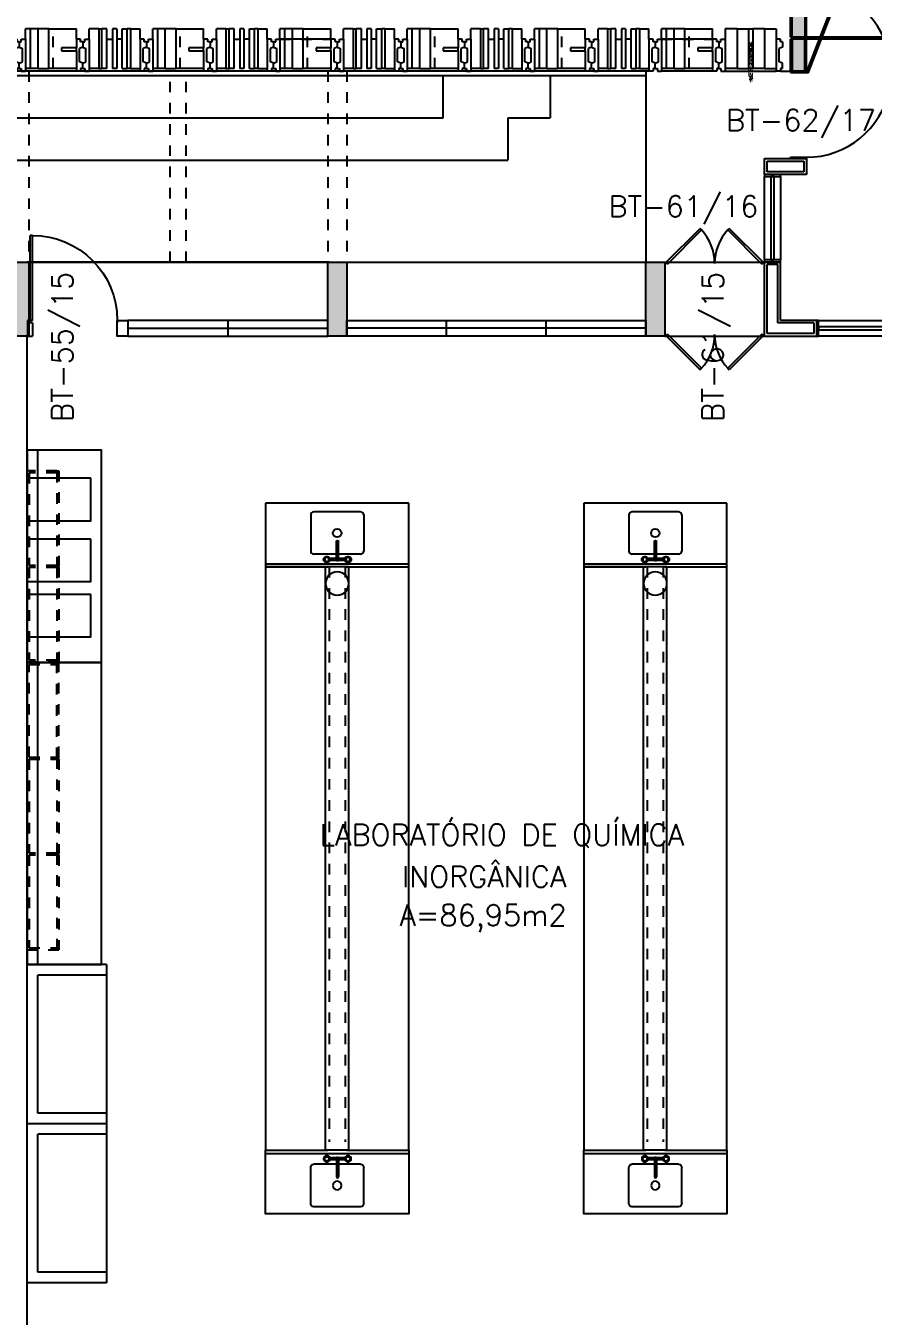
# Model space of a CAD drawing. Header units: metres. Extents: x -31 to 130, y -13 to 69.
# Drawn here: x 54.06 to 62.06, y 34.93 to 47.1 of the extents above; entities that cross this region are included whole.
import ezdxf

# ---------------------------------------------------------------- set-up
doc = ezdxf.new("R2010")
doc.units = ezdxf.units.M
doc.header["$LTSCALE"] = 0.002
doc.header["$MEASUREMENT"] = 0
doc.linetypes.add('HIDDEN', pattern=[9.525, 6.35, -3.175])
doc.linetypes.add('HIDDEN2', pattern=[4.7625, 3.175, -1.5875])
for name, color, linetype in [('ar-acesso', 2, 'CONTINUOUS'), ('ar-alv', 2, 'CONTINUOUS'), ('ar-armarioproj', 1, 'HIDDEN'), ('ar-banc', 1, 'CONTINUOUS'), ('ar-brs', 2, 'CONTINUOUS'), ('ar-cap', 1, 'CONTINUOUS'), ('ar-castelo', 2, 'CONTINUOUS'), ('ar-copa', 1, 'CONTINUOUS'), ('ar-equip', 2, 'CONTINUOUS'), ('ar-esq', 2, 'CONTINUOUS'), ('ar-estc', 1, 'CONTINUOUS'), ('ar-piso', 1, 'CONTINUOUS'), ('ar-porta', 1, 'CONTINUOUS'), ('ar-proj', 1, 'HIDDEN'), ('ar-projarmario', 1, 'HIDDEN'), ('ar-reboco', 2, 'CONTINUOUS'), ('AR-VISTA', 2, 'CONTINUOUS'), ('banc', 1, 'CONTINUOUS'), ('banc-proj', 1, 'HIDDEN2'), ('bnc-1', 1, 'CONTINUOUS'), ('brs-proj', 1, 'HIDDEN'), ('brs1', 2, 'CONTINUOUS'), ('brs2', 1, 'CONTINUOUS'), ('brs2-htc', 3, 'CONTINUOUS'), ('brs3', 1, 'CONTINUOUS'), ('brs4', 1, 'CONTINUOUS'), ('brs5', 1, 'CONTINUOUS'), ('cap01', 2, 'CONTINUOUS'), ('cap02', 1, 'CONTINUOUS'), ('castelo', 2, 'CONTINUOUS'), ('COZ1', 1, 'CONTINUOUS'), ('COZ2', 1, 'CONTINUOUS'), ('ENDEREÇO', 2, 'CONTINUOUS'), ('esq-01', 1, 'CONTINUOUS'), ('esq-02', 1, 'CONTINUOUS'), ('estc-01', 3, 'CONTINUOUS'), ('h-estc', 3, 'CONTINUOUS'), ('proj', 1, 'HIDDEN'), ('ptm', 2, 'CONTINUOUS'), ('ptm1', 1, 'CONTINUOUS'), ('TEXTO', 2, 'CONTINUOUS'), ('TRNR1', 1, 'CONTINUOUS'), ('ÁREA', 2, 'CONTINUOUS')]:
    doc.layers.add(name, color=color, linetype=linetype)
doc.styles.add('UNB-100', font='simplex.shx', dxfattribs={"height": 0.2})
doc.styles.add('UNB1-100', font='simplex.shx', dxfattribs={"height": 0.2})

# ---------------------------------------------------------------- blocks, each defined once
blk = doc.blocks.new('plr01-01p')
at = {"layer": 'h-estc'}
blk.add_hatch(color=3, dxfattribs=at).paths.add_polyline_path([(0.09, 0.075), (-0.09, 0.075), (-0.09, -0.625), (0.09, -0.625)])
at = {"layer": 'estc-01', "color": 3}
blk.add_lwpolyline([(-0.09, 0.075), (-0.09, -0.625), (0.09, -0.625), (0.09, 0.075)], close=True, dxfattribs=at)
blk = doc.blocks.new('esq02-01p')
at = {"layer": 'esq-01'}
for p, q in [((2.91, 0), (0.09, 0)), ((1.03, -0.075), (1.03, 0.075)), ((1.97, -0.075), (1.97, 0.075))]:
    blk.add_line(p, q, dxfattribs=at)
at = {"layer": 'esq-02'}
blk.add_lwpolyline([(2.91, -0.075), (0.09, -0.075), (0.09, 0.075), (2.91, 0.075)], close=True, dxfattribs=at)
blk = doc.blocks.new('CUBAcoz-01P')
at = {"layer": 'COZ1'}
for p, q in [((-0.22, -0.1005), (0.22, -0.1005)), ((-0.25, -0.4705), (-0.25, -0.1305)), ((0.25, -0.4705), (0.25, -0.1305)), ((-0.22, -0.5005), (0.22, -0.5005))]:
    blk.add_line(p, q, dxfattribs=at)
blk.add_circle((0, -0.3005), 0.04, dxfattribs=at)
for centre, start, end in [((-0.22, -0.1305), 90, 180), ((0.22, -0.1305), 0, 90), ((-0.22, -0.4705), 180, 270), ((0.22, -0.4705), 270, 0)]:
    blk.add_arc(centre, 0.03, start, end, dxfattribs=at)
blk = doc.blocks.new('TRNR-01P')
at = {"layer": 'TRNR1'}
for p, q in [((-0.009, 0.083), (-0.009, 0.011)), ((0, 0.009), (0.17, 0.009)), ((0.009, 0.083), (0.009, 0.009)), ((-0.009, -0.011), (-0.009, -0.083)), ((0, -0.009), (0.17, -0.009)), ((0.009, -0.009), (0.009, -0.083))]:
    blk.add_line(p, q, dxfattribs=at)
for centre in [(0, 0.1), (0, -0.1)]:
    blk.add_circle(centre, 0.02, dxfattribs=at)
for centre, radius, start, end in [((0, 0.1), 0.03, 289.4712, 250.5288), ((0, 0), 0.014, 130.0052, 229.9948), ((0, 0), 0.009, 90, 270), ((0.17, 0), 0.009, 270, 90), ((0, -0.1), 0.03, 109.4712, 70.5288)]:
    blk.add_arc(centre, radius, start, end, dxfattribs=at)
blk = doc.blocks.new('GLDR-01P')
at = {"layer": 'COZ1', "color": 1}
for p, q in [((310, -65), (-310, -65)), ((-310, -65), (-310, -725)), ((310, -725), (310, -65)), ((-310, -725), (310, -725))]:
    blk.add_line(p, q, dxfattribs=at)
at = {"layer": 'COZ2', "color": 1}
for p, q in [((-270, -65), (-270, -680)), ((-250, -40), (-250, -65)), ((230, -20), (-230, -20)), ((250, -65), (250, -40)), ((270, -680), (270, -65)), ((-310, -680), (310, -680)), ((-310, -685), (310, -685)), ((270, -640), (310, -640))]:
    blk.add_line(p, q, dxfattribs=at)
blk.add_circle((290, -660), 9.23, dxfattribs=at)
for centre, start, end in [((-230, -40), 90, 180), ((230, -40), 0, 90)]:
    blk.add_arc(centre, 20, start, end, dxfattribs=at)
blk = doc.blocks.new('esc01-02p')
at = {"layer": 'h-estc'}
for points in [[(-1.69, 6.53), (-1.81, 6.53), (-1.81, 6.03), (-1.69, 6.03)], [(-0.06, 6.53), (-0.06, 6.03), (0.06, 6.03), (0.06, 6.53)], [(1.69, 6.03), (1.81, 6.03), (1.81, 6.53), (1.69, 6.53)], [(-1.69, 2.82), (-1.69, 3.32), (-1.81, 3.32), (-1.81, 2.82)], [(1.69, 3.32), (1.81, 3.32), (1.81, 2.82), (1.69, 2.82)], [(-1.69, 2.5), (-1.69, 2.8), (-1.81, 2.8), (-1.81, 2.5)], [(1.69, 2.8), (1.69, 2.5), (1.81, 2.5), (1.81, 2.8)], [(-0.01, 0.7), (-0.19, 0.7), (-0.19, 0), (-0.01, 0)], [(0.19, 0.7), (0.01, 0.7), (0.01, 0), (0.19, 0)]]:
    blk.add_hatch(color=256, dxfattribs=at).paths.add_polyline_path(points)
at = {"layer": 'ar-alv'}
for p, q in [((-1.8, 7.145), (-1.8, 6.53)), ((-1.7, 7.145), (-1.7, 6.53)), ((1.7, 7.12), (-0.05, 7.12)), ((-0.05, 6.53), (-0.05, 7.12)), ((1.7, 7.145), (1.7, 7.12)), ((1.8, 7.145), (1.8, 6.53)), ((1.7, 7.02), (0.05, 7.02)), ((0.05, 6.53), (0.05, 7.02)), ((1.7, 7.02), (1.7, 6.53)), ((-1.8, 6.03), (-1.8, 5.67)), ((-1.7, 6.03), (-1.7, 5.67)), ((-0.05, 4.47), (-0.05, 6.03)), ((0.05, 4.47), (0.05, 6.03)), ((1.7, 5.67), (1.7, 6.03)), ((1.8, 5.67), (1.8, 6.03)), ((-1.8, 5.67), (-1.7, 5.67)), ((1.8, 5.67), (1.7, 5.67)), ((-1.8, 4.345), (-1.8, 4.72)), ((-1.8, 4.72), (-1.7, 4.72)), ((-1.7, 4.345), (-1.7, 4.72)), ((1.7, 4.72), (1.7, 3.32)), ((1.7, 4.72), (1.8, 4.72)), ((1.8, 4.72), (1.8, 3.32)), ((0.05, 4.47), (-0.05, 4.47)), ((-1.8, 4.345), (-1.7, 4.345)), ((-2.045, 1.65), (-1.7, 1.65)), ((-2.045, 1.55), (-2.045, 1.65)), ((-1.7, 1.65), (-1.7, 1.55)), ((1.7, 1.65), (1.7, 1.55)), ((2.045, 1.65), (1.7, 1.65)), ((2.045, 1.55), (2.045, 1.65)), ((-1.7, 1.55), (-2.045, 1.55)), ((1.7, 1.55), (2.045, 1.55)), ((-2.045, 0.025), (-2.045, 0.675)), ((-1.945, 0.675), (-2.045, 0.675)), ((-1.945, 0.125), (-1.945, 0.675)), ((1.945, 0.125), (1.945, 0.675)), ((1.945, 0.675), (2.045, 0.675)), ((2.045, 0.025), (2.045, 0.675)), ((-1.605, 0.125), (-1.945, 0.125)), ((-1.605, 0.125), (-1.605, 0.025)), ((-0.19, 0.125), (-0.655, 0.125)), ((-0.655, 0.025), (-0.655, 0.125)), ((0.19, 0.125), (0.655, 0.125)), ((0.655, 0.125), (0.655, 0.025)), ((1.605, 0.125), (1.945, 0.125)), ((1.605, 0.125), (1.605, 0.025)), ((-1.605, 0.025), (-2.045, 0.025)), ((-0.19, 0.025), (-0.655, 0.025)), ((0.19, 0.025), (0.655, 0.025)), ((1.605, 0.025), (2.045, 0.025))]:
    blk.add_line(p, q, dxfattribs=at)
for radius in [1.8, 1.7]:
    blk.add_arc((0, 7.145), radius, 360, 180, dxfattribs=at)
at = {"layer": 'ar-piso'}
for p, q in [((-0.518, 8.738), (-0.493, 8.662)), ((0.493, 8.662), (0.518, 8.738)), ((-1.29, 8.083), (-1.355, 8.13)), ((-0.061, 7.189), (-1.25, 8.053)), ((1.29, 8.083), (1.355, 8.13)), ((-1.675, 7.145), (-1.595, 7.145)), ((-1.545, 7.145), (-0.075, 7.145)), ((-1.675, 6.845), (-1.595, 6.845)), ((-1.545, 6.845), (-0.075, 6.845)), ((-1.675, 6.545), (-1.595, 6.545)), ((-1.545, 6.545), (-0.075, 6.545)), ((-1.675, 6.245), (-1.595, 6.245)), ((-1.545, 6.245), (-0.075, 6.245)), ((-1.675, 5.945), (-1.595, 5.945)), ((-1.545, 5.945), (-0.075, 5.945)), ((-1.675, 5.645), (-1.595, 5.645)), ((-1.545, 5.645), (-0.075, 5.645)), ((-1.675, 5.345), (-1.595, 5.345)), ((-1.545, 5.345), (-0.075, 5.345)), ((-1.675, 5.045), (-1.595, 5.045)), ((-1.545, 5.045), (-0.075, 5.045)), ((-1.675, 4.745), (-1.595, 4.745)), ((-1.545, 4.745), (-0.075, 4.745)), ((-1.675, 4.395), (-1.7, 4.395)), ((-1.675, 4.445), (-1.595, 4.445)), ((-1.545, 4.445), (-0.075, 4.445)), ((-1.675, 4.345), (-1.7, 4.345)), ((1.675, 2.82), (-1.675, 2.82)), ((-0.01, 2.8), (-1.675, 2.8)), ((-0.01, 0.7), (-0.01, 2.8)), ((1.675, 2.8), (0.01, 2.8)), ((0.01, 0.7), (0.01, 2.8))]:
    blk.add_line(p, q, dxfattribs=at)
at = {"layer": 'ar-porta', "color": 2}
for points in [[(-1.825, 2.487), (-1.675, 2.487), (-1.675, 2.5), (-1.825, 2.5)], [(1.825, 2.487), (1.675, 2.487), (1.675, 2.5), (1.825, 2.5)], [(-1.825, 1.687), (-1.675, 1.687), (-1.675, 1.675), (-1.825, 1.675)], [(1.825, 1.687), (1.675, 1.687), (1.675, 1.675), (1.825, 1.675)]]:
    blk.add_lwpolyline(points, close=True, dxfattribs=at)
at = {"layer": 'ar-porta'}
blk.add_arc((-1.765, 3.343), 0.957, 90, 180, dxfattribs=at)
at = {"layer": 'ar-reboco'}
for p, q in [((-1.825, 7.145), (-1.825, 5.645)), ((-1.675, 7.145), (-1.675, 5.645)), ((-1.595, 7.145), (-1.595, 4.395)), ((-1.545, 7.145), (-1.545, 4.345)), ((1.675, 7.145), (-0.075, 7.145)), ((1.825, 5.645), (1.825, 7.145)), ((1.675, 6.995), (0.075, 6.995)), ((0.075, 6.995), (0.075, 4.445)), ((1.675, 5.645), (1.675, 6.995)), ((-0.075, 4.445), (-0.075, 6.545)), ((-1.825, 4.32), (-1.825, 4.745)), ((-1.675, 4.32), (-1.675, 4.745)), ((1.675, 4.745), (1.675, 2.82)), ((1.825, 4.745), (1.825, 2.82)), ((-1.595, 4.395), (-1.675, 4.395)), ((0.075, 4.445), (-0.075, 4.445)), ((-1.8, 4.32), (-1.825, 4.32)), ((-1.675, 4.32), (-1.7, 4.32)), ((-1.545, 4.345), (-1.675, 4.345)), ((-1.825, 2.82), (-1.825, 3.32)), ((-1.825, 3.32), (-1.81, 3.32)), ((-1.69, 3.32), (-1.675, 3.32)), ((-1.675, 2.82), (-1.675, 3.32)), ((-1.81, 2.82), (-1.825, 2.82)), ((-1.825, 2.5), (-1.825, 2.8)), ((-1.81, 2.8), (-1.825, 2.8)), ((-1.69, 2.82), (-1.675, 2.82)), ((-1.69, 2.8), (-1.675, 2.8)), ((-1.675, 2.5), (-1.675, 2.8)), ((1.69, 2.82), (1.675, 2.82)), ((1.675, 2.5), (1.675, 2.8)), ((1.69, 2.8), (1.675, 2.8)), ((1.81, 2.82), (1.825, 2.82)), ((1.81, 2.8), (1.825, 2.8)), ((1.825, 2.5), (1.825, 2.8)), ((-1.81, 2.5), (-1.825, 2.5)), ((-1.69, 2.5), (-1.675, 2.5)), ((1.81, 2.5), (1.825, 2.5)), ((-2.07, 1.525), (-2.07, 1.675)), ((-2.07, 1.675), (-1.675, 1.675)), ((-1.675, 1.675), (-1.675, 1.525)), ((2.07, 1.675), (1.675, 1.675)), ((1.675, 1.675), (1.675, 1.525)), ((2.07, 1.525), (2.07, 1.675)), ((-1.675, 1.525), (-2.07, 1.525)), ((1.675, 1.525), (2.07, 1.525)), ((-2.07, 0), (-2.07, 0.7)), ((-1.92, 0.7), (-2.07, 0.7)), ((-1.92, 0.15), (-1.92, 0.7)), ((1.92, 0.7), (2.07, 0.7)), ((1.92, 0.15), (1.92, 0.7)), ((2.07, 0), (2.07, 0.7)), ((-1.58, 0.15), (-1.92, 0.15)), ((-0.19, 0.15), (-0.68, 0.15)), ((0.19, 0.15), (0.68, 0.15)), ((1.58, 0.15), (1.92, 0.15)), ((-2.07, 0), (-1.58, 0)), ((-0.19, 0), (-0.68, 0)), ((0.19, 0), (0.68, 0)), ((2.07, 0), (1.58, 0))]:
    blk.add_line(p, q, dxfattribs=at)
for radius, start in [(1.825, 360), (1.675, 0), (1.595, 360), (1.545, 360)]:
    blk.add_arc((0, 7.145), radius, start, 180, dxfattribs=at)
at = {"layer": 'AR-VISTA'}
blk.add_line((-0.075, 6.545), (-0.075, 7.145), dxfattribs=at)
at = {"layer": 'banc', "color": 1}
blk.add_line((0.19, 0.7), (1.92, 0.7), dxfattribs=at)
at = {"layer": 'COZ1'}
for p, q in [((1.33, 0.81), (1.33, 1.415)), ((1.9, 1.415), (1.33, 1.415)), ((1.9, 1.415), (1.9, 0.81)), ((1.9, 0.81), (1.33, 0.81))]:
    blk.add_line(p, q, dxfattribs=at)
at = {"layer": 'COZ1', "color": 1}
for points in [[(1.495, 1.347), (1.495, 1.307, -1), (1.49, 1.307), (1.49, 1.347, -1)], [(1.735, 1.347), (1.735, 1.307, 1), (1.74, 1.307), (1.74, 1.347, 1)], [(1.413, 1.27), (1.453, 1.27, -1), (1.453, 1.265), (1.413, 1.265, -1)], [(1.49, 1.187), (1.49, 1.227, -1), (1.495, 1.227), (1.495, 1.187, -1)], [(1.573, 1.265), (1.533, 1.265, -1), (1.533, 1.27), (1.573, 1.27, -1)], [(1.658, 1.265), (1.698, 1.265, 1), (1.698, 1.27), (1.658, 1.27, 1)], [(1.74, 1.187), (1.74, 1.227, 1), (1.735, 1.227), (1.735, 1.187, 1)], [(1.818, 1.27), (1.778, 1.27, 1), (1.778, 1.265), (1.818, 1.265, 1)], [(1.49, 1.037), (1.49, 0.997, 1), (1.495, 0.997), (1.495, 1.037, 1)], [(1.74, 1.037), (1.74, 0.997, -1), (1.735, 0.997), (1.735, 1.037, -1)], [(1.413, 0.955), (1.453, 0.955, 1), (1.453, 0.96), (1.413, 0.96, 1)], [(1.495, 0.877), (1.495, 0.917, 1), (1.49, 0.917), (1.49, 0.877, 1)], [(1.573, 0.96), (1.533, 0.96, 1), (1.533, 0.955), (1.573, 0.955, 1)], [(1.658, 0.96), (1.698, 0.96, -1), (1.698, 0.955), (1.658, 0.955, -1)], [(1.735, 0.877), (1.735, 0.917, -1), (1.74, 0.917), (1.74, 0.877, -1)], [(1.818, 0.955), (1.778, 0.955, -1), (1.778, 0.96), (1.818, 0.96, -1)]]:
    blk.add_lwpolyline(points, format="xyb", close=True, dxfattribs=at)
for centre in [(1.493, 1.267), (1.738, 1.267), (1.493, 0.957), (1.738, 0.957)]:
    blk.add_circle(centre, 0.025, dxfattribs=at)
at = {"layer": 'COZ2'}
for p, q in [((1.36, 0.81), (1.36, 1.415)), ((1.38, 1.372), (1.85, 1.372)), ((1.38, 1.162), (1.38, 1.372)), ((1.87, 1.415), (1.87, 0.81)), ((1.315, 1.334), (1.33, 1.334)), ((1.315, 1.294), (1.315, 1.334)), ((1.315, 1.294), (1.33, 1.294)), ((1.315, 1.193), (1.315, 1.233)), ((1.315, 1.233), (1.33, 1.233)), ((1.315, 1.193), (1.33, 1.193)), ((1.315, 1.092), (1.315, 1.132)), ((1.315, 1.132), (1.33, 1.132)), ((1.315, 1.092), (1.33, 1.092)), ((1.315, 0.992), (1.315, 1.032)), ((1.315, 1.032), (1.33, 1.032)), ((1.315, 0.992), (1.33, 0.992)), ((1.38, 0.852), (1.38, 1.062)), ((1.38, 0.852), (1.38, 1.062)), ((1.315, 0.931), (1.33, 0.931)), ((1.315, 0.891), (1.315, 0.931)), ((1.315, 0.891), (1.33, 0.891)), ((1.85, 0.852), (1.38, 0.852))]:
    blk.add_line(p, q, dxfattribs=at)
at = {"layer": 'COZ2', "color": 1}
for p, q in [((1.85, 1.372), (1.85, 1.162)), ((1.85, 1.162), (1.38, 1.162)), ((1.85, 1.062), (1.38, 1.062)), ((1.85, 1.062), (1.85, 0.852)), ((1.85, 1.062), (1.85, 0.852))]:
    blk.add_line(p, q, dxfattribs=at)
for centre, radius, start, end in [((1.493, 1.267), 0.07, 92.0467, 177.9533), ((1.493, 1.267), 0.07, 182.0467, 267.9533), ((1.493, 1.267), 0.065, 92.2042, 177.7958), ((1.493, 1.267), 0.065, 182.2042, 267.7958), ((1.493, 1.267), 0.07, 2.0467, 87.9533), ((1.493, 1.267), 0.065, 2.2042, 87.7958), ((1.493, 1.267), 0.07, 272.0467, 357.9533), ((1.493, 1.267), 0.065, 272.2042, 357.7958), ((1.738, 1.267), 0.07, 92.0467, 177.9533), ((1.738, 1.267), 0.07, 182.0467, 267.9533), ((1.738, 1.267), 0.065, 92.2042, 177.7958), ((1.738, 1.267), 0.065, 182.2042, 267.7958), ((1.738, 1.267), 0.07, 2.0467, 87.9533), ((1.738, 1.267), 0.065, 2.2042, 87.7958), ((1.738, 1.267), 0.065, 272.2042, 357.7958), ((1.738, 1.267), 0.07, 272.0467, 357.9533), ((1.493, 0.957), 0.07, 92.0467, 177.9533), ((1.493, 0.957), 0.065, 92.2042, 177.7958), ((1.493, 0.957), 0.07, 2.0467, 87.9533), ((1.493, 0.957), 0.065, 2.2042, 87.7958), ((1.738, 0.957), 0.07, 92.0467, 177.9533), ((1.738, 0.957), 0.065, 92.2042, 177.7958), ((1.738, 0.957), 0.07, 2.0467, 87.9533), ((1.738, 0.957), 0.065, 2.2042, 87.7958), ((1.493, 0.957), 0.07, 182.0467, 267.9533), ((1.493, 0.957), 0.065, 182.2042, 267.7958), ((1.493, 0.957), 0.07, 272.0467, 357.9533), ((1.493, 0.957), 0.065, 272.2042, 357.7958), ((1.738, 0.957), 0.07, 182.0467, 267.9533), ((1.738, 0.957), 0.065, 182.2042, 267.7958), ((1.738, 0.957), 0.07, 272.0467, 357.9533), ((1.738, 0.957), 0.065, 272.2042, 357.7958)]:
    blk.add_arc(centre, radius, start, end, dxfattribs=at)
at = {"layer": 'esq-01'}
for points in [[(-1.735, 5.625), (-1.765, 5.625), (-1.765, 4.765), (-1.735, 4.765)], [(1.735, 5.625), (1.765, 5.625), (1.765, 4.765), (1.735, 4.765)], [(-1.735, 4.3), (-1.765, 4.3), (-1.765, 3.343), (-1.735, 3.343)], [(-1.98, 1.505), (-2.01, 1.505), (-2.01, 0.72), (-1.98, 0.72)], [(1.98, 1.505), (2.01, 1.505), (2.01, 0.72), (1.98, 0.72)], [(-1.56, 0.09), (-1.56, 0.06), (-0.7, 0.06), (-0.7, 0.09)], [(1.56, 0.09), (1.56, 0.06), (0.7, 0.06), (0.7, 0.09)]]:
    blk.add_lwpolyline(points, close=True, dxfattribs=at)
at = {"layer": 'esq-02'}
for p, q in [((-1.686, 4.244), (-1.735, 4.244)), ((-1.686, 4.224), (-1.735, 4.224)), ((-1.712, 3.419), (-1.712, 4.224)), ((-1.692, 3.419), (-1.692, 4.224)), ((-1.686, 4.244), (-1.686, 4.224)), ((-1.686, 3.419), (-1.735, 3.419)), ((-1.686, 3.399), (-1.686, 3.419)), ((-1.686, 3.399), (-1.735, 3.399))]:
    blk.add_line(p, q, dxfattribs=at)
for points in [[(-1.675, 5.645), (-1.825, 5.645), (-1.825, 5.625), (-1.675, 5.625)], [(-1.825, 5.625), (-1.675, 5.625), (-1.675, 4.765), (-1.825, 4.765)], [(1.675, 5.645), (1.825, 5.645), (1.825, 5.625), (1.675, 5.625)], [(1.825, 5.625), (1.675, 5.625), (1.675, 4.765), (1.825, 4.765)], [(-1.675, 4.745), (-1.825, 4.745), (-1.825, 4.765), (-1.675, 4.765)], [(1.675, 4.745), (1.825, 4.745), (1.825, 4.765), (1.675, 4.765)], [(-1.675, 4.32), (-1.825, 4.32), (-1.825, 4.3), (-1.675, 4.3)], [(-1.675, 3.323), (-1.825, 3.323), (-1.825, 3.343), (-1.675, 3.343)], [(-1.92, 1.525), (-2.07, 1.525), (-2.07, 1.505), (-1.92, 1.505)], [(-2.07, 1.505), (-1.92, 1.505), (-1.92, 0.72), (-2.07, 0.72)], [(1.92, 1.525), (2.07, 1.525), (2.07, 1.505), (1.92, 1.505)], [(2.07, 1.505), (1.92, 1.505), (1.92, 0.72), (2.07, 0.72)], [(-2.07, 0.7), (-1.92, 0.7), (-1.92, 0.72), (-2.07, 0.72)], [(1.92, 0.7), (2.07, 0.7), (2.07, 0.72), (1.92, 0.72)], [(-1.58, 0.15), (-1.58, 0), (-1.56, 0), (-1.56, 0.15)], [(-0.68, 0.15), (-0.68, 0), (-0.7, 0), (-0.7, 0.15)], [(0.68, 0.15), (0.68, 0), (0.7, 0), (0.7, 0.15)], [(1.58, 0.15), (1.58, 0), (1.56, 0), (1.56, 0.15)]]:
    blk.add_lwpolyline(points, close=True, dxfattribs=at)
at = {"layer": 'esq-02', "color": 1}
for points in [[(-1.825, 4.3), (-1.675, 4.3), (-1.675, 3.343), (-1.825, 3.343)], [(-1.56, 0), (-1.56, 0.15), (-0.7, 0.15), (-0.7, 0)], [(1.56, 0), (1.56, 0.15), (0.7, 0.15), (0.7, 0)]]:
    blk.add_lwpolyline(points, close=True, dxfattribs=at)
at = {"layer": 'estc-01'}
for points in [[(-1.69, 6.53), (-1.81, 6.53), (-1.81, 6.03), (-1.69, 6.03)], [(-0.06, 6.03), (0.06, 6.03), (0.06, 6.53), (-0.06, 6.53)], [(1.69, 6.53), (1.81, 6.53), (1.81, 6.03), (1.69, 6.03)], [(-1.69, 2.82), (-1.81, 2.82), (-1.81, 3.32), (-1.69, 3.32)], [(1.81, 2.82), (1.69, 2.82), (1.69, 3.32), (1.81, 3.32)], [(-1.69, 2.8), (-1.81, 2.8), (-1.81, 2.5), (-1.69, 2.5)], [(1.81, 2.8), (1.69, 2.8), (1.69, 2.5), (1.81, 2.5)], [(-0.19, 0), (-0.19, 0.7), (-0.01, 0.7), (-0.01, 0)], [(0.01, 0), (0.01, 0.7), (0.19, 0.7), (0.19, 0)]]:
    blk.add_lwpolyline(points, close=True, dxfattribs=at)
at = {"layer": 'proj'}
for p, q in [((-0.477, 8.614), (-0.023, 7.216)), ((0.023, 7.216), (0.477, 8.614)), ((0.061, 7.189), (1.25, 8.053)), ((1.675, 6.845), (0.075, 6.845)), ((1.675, 6.545), (0.075, 6.545)), ((1.675, 6.245), (0.075, 6.245)), ((1.675, 5.945), (0.075, 5.945)), ((1.675, 5.645), (0.075, 5.645))]:
    blk.add_line(p, q, dxfattribs=at)
blk.add_lwpolyline([(-2.722, 3.373), (-2.722, 3.343), (-1.765, 3.343), (-1.765, 3.373)], close=True, dxfattribs=at)
blk.add_arc((0, 7.145), 0.075, 360, 180, dxfattribs=at)
at = {"layer": 'ptm'}
for p, q in [((-1.675, 2.487), (-1.385, 3.233)), ((-1.658, 2.481), (-1.369, 3.227)), ((-1.369, 3.227), (-1.385, 3.233)), ((1.166, 3.105), (1.18, 3.116)), ((1.661, 2.476), (1.166, 3.105)), ((1.675, 2.487), (1.18, 3.116)), ((-1.658, 2.481), (-1.675, 2.487)), ((1.661, 2.476), (1.675, 2.487))]:
    blk.add_line(p, q, dxfattribs=at)
at = {"layer": 'ptm', "color": 1}
for centre, start, end in [((-1.675, 2.487), 270, 67.4939), ((1.675, 2.487), 129.505, 270)]:
    blk.add_arc(centre, 0.8, start, end, dxfattribs=at)
at = {"layer": 'ar-copa', "xscale": 0.001, "yscale": 0.001, "zscale": 0.001, "rotation": 180}
blk.add_blockref('GLDR-01P', (-0.556, 0.192), dxfattribs=at)
at = {"layer": 'ar-copa', "extrusion": (0, 0, -1), "xscale": -1, "zscale": -1}
for name, p, rotation in [('CUBAcoz-01P', (-0.571, 0.158), 180), ('TRNR-01P', (-0.571, 0.198), 270)]:
    blk.add_blockref(name, p, dxfattribs=dict(at, rotation=rotation))
blk = doc.blocks.new('bnc-pq-01p')
at = {"layer": 'banc-proj'}
for p, q in [((-0.075, 6.525), (-0.075, 1.103)), ((0.075, 6.525), (0.075, 1.103))]:
    blk.add_line(p, q, dxfattribs=at)
at = {"layer": 'bnc-1'}
for p, q in [((-0.675, 6.525), (-0.675, 7.125)), ((-0.675, 7.125), (0.675, 7.125)), ((0.675, 7.125), (0.675, 6.525)), ((0.675, 6.555), (-0.675, 6.555)), ((-0.09, 6.525), (-0.675, 6.525)), ((-0.675, 1.025), (-0.675, 6.525)), ((0.675, 6.525), (0.09, 6.525)), ((0.09, 6.525), (0.675, 6.525)), ((0.675, 6.525), (0.675, 1.025)), ((-0.09, 1.025), (-0.675, 1.025)), ((0.675, 0.995), (-0.675, 0.995)), ((0.675, 1.025), (0.09, 1.025))]:
    blk.add_line(p, q, dxfattribs=at)
blk.add_lwpolyline([(-0.11, 1.025), (-0.675, 1.025), (-0.675, 0.425), (0.675, 0.425), (0.675, 1.025), (0.11, 1.025)], dxfattribs=at)
at = {"layer": 'castelo'}
for p, q in [((-0.11, 1.025), (-0.11, 6.525)), ((-0.11, 6.525), (0.11, 6.525)), ((0.11, 1.025), (0.11, 6.525)), ((-0.11, 1.025), (0.11, 1.025))]:
    blk.add_line(p, q, dxfattribs=at)
blk.add_circle((0, 6.368), 0.11, dxfattribs=at)
at = {"layer": 'bnc-1', "xscale": -1}
for name, p, rotation in [('CUBAcoz-01P', (0, 6.544), 180), ('TRNR-01P', (-0.002, 0.943), 90)]:
    blk.add_blockref(name, p, dxfattribs=dict(at, rotation=rotation))
at = {"layer": 'bnc-1', "rotation": 90}
blk.add_blockref('TRNR-01P', (-0.002, 6.595), dxfattribs=at)
at = {"layer": 'bnc-1'}
blk.add_blockref('CUBAcoz-01P', (0, 0.993), dxfattribs=at)
blk = doc.blocks.new('esq04-01p')
at = {"layer": 'esq-01'}
blk.add_line((1.975, 0), (0.09, 0), dxfattribs=at)
at = {"layer": 'esq-02'}
blk.add_line((1.0325, 0.075), (1.0325, -0.075), dxfattribs=at)
for points in [[(1.975, -0.075), (0.09, -0.075), (0.09, 0.075), (1.975, 0.075), (1.975, -0.075)], [(2.075, 0.075), (1.975, 0.075), (1.975, -0.075), (2.075, -0.075)]]:
    blk.add_lwpolyline(points, close=True, dxfattribs=at)
at = {"layer": 'ptm'}
for p, q in [((2.875, 0.075), (2.875, 0.875)), ((2.875, 0.875), (2.895, 0.875)), ((2.895, 0.075), (2.895, 0.875)), ((2.075, 0.075), (2.05, 0.075)), ((2.075, 0.075), (2.075, 0.05)), ((2.875, 0.075), (2.895, 0.075)), ((2.875, 0.05), (2.875, -0.075)), ((2.875, 0.05), (2.895, 0.05)), ((2.895, 0.075), (2.92, 0.075)), ((2.895, 0.075), (2.895, 0.05)), ((2.92, 0.075), (2.92, -0.075)), ((2.92, -0.075), (2.875, -0.075))]:
    blk.add_line(p, q, dxfattribs=at)
at = {"layer": 'ptm', "color": 1}
blk.add_arc((2.875, 0.075), 0.8, 90, 180, dxfattribs=at)
blk = doc.blocks.new('brs01-01p-oeste')
at = {"layer": 'brs-proj'}
for p, q in [((0.92, -0.2), (0.92, 0.175)), ((2.12, -0.2), (2.12, 0.175))]:
    blk.add_line(p, q, dxfattribs=at)
at = {"layer": 'brs1'}
for p, q in [((0.18, -0.2), (0.18, 0.175)), ((0.228, 0.175), (0.18, 0.175)), ((0.228, -0.2), (0.228, 0.175)), ((0.372, -0.2), (0.372, 0.175)), ((0.372, 0.175), (0.42, 0.175)), ((0.42, -0.2), (0.42, 0.175)), ((0.707, -0.2), (0.707, 0.175)), ((0.778, 0.175), (0.707, 0.175)), ((0.778, -0.2), (0.778, 0.175)), ((1.38, -0.2), (1.38, 0.175)), ((1.428, 0.175), (1.38, 0.175)), ((1.428, -0.2), (1.428, 0.175)), ((1.572, -0.2), (1.572, 0.175)), ((1.572, 0.175), (1.62, 0.175)), ((1.62, -0.2), (1.62, 0.175)), ((1.907, -0.2), (1.907, 0.175)), ((1.978, 0.175), (1.907, 0.175)), ((1.978, -0.2), (1.978, 0.175)), ((2.58, -0.2), (2.58, 0.175)), ((2.628, 0.175), (2.58, 0.175)), ((2.628, -0.2), (2.628, 0.175)), ((2.772, -0.2), (2.772, 0.175)), ((2.772, 0.175), (2.82, 0.175)), ((2.82, -0.2), (2.82, 0.175)), ((0, 0.05), (0.02, 0.05)), ((0, 0.05), (0, 0)), ((0, 0), (0.03, -0.013)), ((0.02, 0.075), (0.06, 0.075)), ((0.02, 0.05), (0.02, 0.075)), ((0.06, 0.075), (0.06, -0.225)), ((0.54, 0.075), (0.54, -0.225)), ((0.58, 0.075), (0.54, 0.075)), ((0.6, 0), (0.57, -0.013)), ((0.58, 0.05), (0.58, 0.075)), ((0.6, 0.05), (0.58, 0.05)), ((0.6, 0.05), (0.62, 0.05)), ((0.6, 0.05), (0.6, 0)), ((0.6, 0.05), (0.6, 0)), ((0.6, 0), (0.63, -0.013)), ((0.62, 0.075), (0.66, 0.075)), ((0.62, 0.05), (0.62, 0.075)), ((0.66, 0.075), (0.66, -0.225)), ((1.14, 0.075), (1.14, -0.005)), ((1.18, 0.075), (1.14, 0.075)), ((1.2, 0), (1.17, -0.013)), ((1.18, 0.05), (1.18, 0.075)), ((1.2, 0.05), (1.18, 0.05)), ((1.2, 0.05), (1.22, 0.05)), ((1.2, 0.05), (1.2, 0)), ((1.2, 0.05), (1.2, 0)), ((1.2, 0), (1.23, -0.013)), ((1.22, 0.075), (1.26, 0.075)), ((1.22, 0.05), (1.22, 0.075)), ((1.26, 0.075), (1.26, -0.225)), ((1.74, 0.075), (1.74, -0.225)), ((1.78, 0.075), (1.74, 0.075)), ((1.8, 0), (1.77, -0.013)), ((1.78, 0.05), (1.78, 0.075)), ((1.8, 0.05), (1.78, 0.05)), ((1.8, 0.05), (1.82, 0.05)), ((1.8, 0.05), (1.8, 0)), ((1.8, 0.05), (1.8, 0)), ((1.8, 0), (1.83, -0.013)), ((1.82, 0.075), (1.86, 0.075)), ((1.82, 0.05), (1.82, 0.075)), ((1.86, 0.075), (1.86, -0.225)), ((2.34, 0.075), (2.34, -0.005)), ((2.38, 0.075), (2.34, 0.075)), ((2.4, 0), (2.37, -0.013)), ((2.38, 0.05), (2.38, 0.075)), ((2.4, 0.05), (2.38, 0.05)), ((2.4, 0.05), (2.42, 0.05)), ((2.4, 0.05), (2.4, 0)), ((2.4, 0.05), (2.4, 0)), ((2.4, 0), (2.43, -0.013)), ((2.42, 0.075), (2.46, 0.075)), ((2.42, 0.05), (2.42, 0.075)), ((2.46, 0.075), (2.46, -0.225)), ((2.94, 0.075), (2.94, -0.225)), ((2.98, 0.075), (2.94, 0.075)), ((3, 0), (2.97, -0.013)), ((2.98, 0.05), (2.98, 0.075)), ((3, 0.05), (2.98, 0.05)), ((3, 0.05), (3, 0)), ((0.03, -0.137), (0.03, -0.013)), ((0.57, -0.137), (0.57, -0.013)), ((0.63, -0.137), (0.63, -0.013)), ((1.14, -0.005), (1, -0.005)), ((1, -0.005), (1, -0.035)), ((1, -0.035), (1.14, -0.035)), ((1.14, -0.035), (1.14, -0.225)), ((1.17, -0.137), (1.17, -0.013)), ((1.23, -0.137), (1.23, -0.013)), ((1.77, -0.137), (1.77, -0.013)), ((1.83, -0.137), (1.83, -0.013)), ((2.34, -0.005), (2.2, -0.005)), ((2.2, -0.005), (2.2, -0.035)), ((2.2, -0.035), (2.34, -0.035)), ((2.34, -0.035), (2.34, -0.225)), ((2.37, -0.137), (2.37, -0.013)), ((2.43, -0.137), (2.43, -0.013)), ((2.97, -0.137), (2.97, -0.013)), ((0, -0.15), (0.03, -0.137)), ((0, -0.2), (0, -0.15)), ((0, -0.2), (0.02, -0.2)), ((0.02, -0.2), (0.02, -0.225)), ((0.02, -0.225), (0.06, -0.225)), ((0.228, -0.2), (0.18, -0.2)), ((0.372, -0.2), (0.42, -0.2)), ((0.58, -0.225), (0.54, -0.225)), ((0.6, -0.15), (0.57, -0.137)), ((0.58, -0.2), (0.58, -0.225)), ((0.6, -0.2), (0.58, -0.2)), ((0.6, -0.15), (0.63, -0.137)), ((0.6, -0.2), (0.6, -0.15)), ((0.6, -0.2), (0.6, -0.15)), ((0.6, -0.2), (0.62, -0.2)), ((0.62, -0.2), (0.62, -0.225)), ((0.62, -0.225), (0.66, -0.225)), ((1.18, -0.225), (1.14, -0.225)), ((1.2, -0.15), (1.17, -0.137)), ((1.18, -0.2), (1.18, -0.225)), ((1.2, -0.2), (1.18, -0.2)), ((1.2, -0.15), (1.23, -0.137)), ((1.2, -0.2), (1.2, -0.15)), ((1.2, -0.2), (1.2, -0.15)), ((1.2, -0.2), (1.22, -0.2)), ((1.22, -0.2), (1.22, -0.225)), ((1.22, -0.225), (1.26, -0.225)), ((1.428, -0.2), (1.38, -0.2)), ((1.572, -0.2), (1.62, -0.2)), ((1.78, -0.225), (1.74, -0.225)), ((1.8, -0.15), (1.77, -0.137)), ((1.78, -0.2), (1.78, -0.225)), ((1.8, -0.2), (1.78, -0.2)), ((1.8, -0.15), (1.83, -0.137)), ((1.8, -0.2), (1.8, -0.15)), ((1.8, -0.2), (1.8, -0.15)), ((1.8, -0.2), (1.82, -0.2)), ((1.82, -0.2), (1.82, -0.225)), ((1.82, -0.225), (1.86, -0.225)), ((1.978, -0.2), (1.907, -0.2)), ((2.38, -0.225), (2.34, -0.225)), ((2.4, -0.15), (2.37, -0.137)), ((2.38, -0.2), (2.38, -0.225)), ((2.4, -0.2), (2.38, -0.2)), ((2.4, -0.15), (2.43, -0.137)), ((2.4, -0.2), (2.4, -0.15)), ((2.4, -0.2), (2.4, -0.15)), ((2.4, -0.2), (2.42, -0.2)), ((2.42, -0.2), (2.42, -0.225)), ((2.42, -0.225), (2.46, -0.225)), ((2.628, -0.2), (2.58, -0.2)), ((2.772, -0.2), (2.82, -0.2)), ((2.98, -0.225), (2.94, -0.225)), ((3, -0.15), (2.97, -0.137)), ((2.98, -0.2), (2.98, -0.225)), ((3, -0.2), (2.98, -0.2)), ((3, -0.2), (3, -0.15))]:
    blk.add_line(p, q, dxfattribs=at)
at = {"layer": 'brs2'}
for p, q in [((0.228, 0.075), (0.28, 0.075)), ((0.372, 0.075), (0.32, 0.075)), ((1.428, 0.075), (1.48, 0.075)), ((1.572, 0.075), (1.52, 0.075)), ((2.628, 0.075), (2.68, 0.075)), ((2.772, 0.075), (2.72, 0.075)), ((0.54, -0.225), (0.06, -0.225)), ((1.14, -0.225), (0.66, -0.225)), ((1.74, -0.225), (1.26, -0.225)), ((2.34, -0.225), (1.86, -0.225)), ((2.94, -0.225), (2.46, -0.225))]:
    blk.add_line(p, q, dxfattribs=at)
at = {"layer": 'brs3'}
for p, q in [((0.15, 0.175), (0.18, 0.175)), ((0.45, 0.175), (0.42, 0.175)), ((1.35, 0.175), (1.38, 0.175)), ((1.65, 0.175), (1.62, 0.175)), ((2.55, 0.175), (2.58, 0.175)), ((2.85, 0.175), (2.82, 0.175)), ((0.15, -0.2), (0.18, -0.2)), ((0.45, -0.2), (0.42, -0.2)), ((0.778, -0.2), (0.707, -0.2)), ((1.35, -0.2), (1.38, -0.2)), ((1.65, -0.2), (1.62, -0.2)), ((2.55, -0.2), (2.58, -0.2)), ((2.85, -0.2), (2.82, -0.2))]:
    blk.add_line(p, q, dxfattribs=at)
at = {"layer": 'brs4'}
for p, q in [((0.06, 0.075), (0.06, 0.175)), ((0.15, 0.175), (0.06, 0.175)), ((0.15, 0.175), (0.15, -0.2)), ((0.28, 0.175), (0.28, -0.2)), ((0.32, 0.175), (0.28, 0.175)), ((0.32, 0.175), (0.32, -0.2)), ((0.45, 0.175), (0.54, 0.175)), ((0.45, 0.175), (0.45, -0.2)), ((0.54, 0.075), (0.54, 0.175)), ((0.66, 0.075), (0.66, 0.175)), ((0.707, 0.175), (0.66, 0.175)), ((0.88, 0.175), (0.778, 0.175)), ((0.88, 0.175), (1.14, 0.175)), ((0.88, -0.2), (0.88, 0.175)), ((1.14, 0.075), (1.14, 0.175)), ((1.26, 0.075), (1.26, 0.175)), ((1.35, 0.175), (1.26, 0.175)), ((1.35, 0.175), (1.35, -0.2)), ((1.48, 0.175), (1.48, -0.2)), ((1.52, 0.175), (1.48, 0.175)), ((1.52, 0.175), (1.52, -0.2)), ((1.65, 0.175), (1.74, 0.175)), ((1.65, 0.175), (1.65, -0.2)), ((1.74, 0.075), (1.74, 0.175)), ((1.86, 0.075), (1.86, 0.175)), ((1.907, 0.175), (1.86, 0.175)), ((2.08, 0.175), (1.978, 0.175)), ((2.08, 0.175), (2.34, 0.175)), ((2.08, -0.2), (2.08, 0.175)), ((2.34, 0.075), (2.34, 0.175)), ((2.46, 0.075), (2.46, 0.175)), ((2.55, 0.175), (2.46, 0.175)), ((2.55, 0.175), (2.55, -0.2)), ((2.68, 0.175), (2.68, -0.2)), ((2.72, 0.175), (2.68, 0.175)), ((2.72, 0.175), (2.72, -0.2)), ((2.85, 0.175), (2.94, 0.175)), ((2.85, 0.175), (2.85, -0.2)), ((2.94, 0.075), (2.94, 0.175)), ((0.15, -0.2), (0.06, -0.2)), ((0.32, -0.2), (0.28, -0.2)), ((0.45, -0.2), (0.54, -0.2)), ((0.707, -0.2), (0.66, -0.2)), ((0.778, -0.2), (0.88, -0.2)), ((1.14, -0.2), (0.88, -0.2)), ((1.35, -0.2), (1.26, -0.2)), ((1.52, -0.2), (1.48, -0.2)), ((1.65, -0.2), (1.74, -0.2)), ((1.907, -0.2), (1.86, -0.2)), ((1.978, -0.2), (2.08, -0.2)), ((2.34, -0.2), (2.08, -0.2)), ((2.55, -0.2), (2.46, -0.2)), ((2.72, -0.2), (2.68, -0.2)), ((2.85, -0.2), (2.94, -0.2))]:
    blk.add_line(p, q, dxfattribs=at)
at = {"layer": 'brs5'}
for p, q in [((1.14, -0.035), (1.14, -0.005)), ((2.34, -0.035), (2.34, -0.005))]:
    blk.add_line(p, q, dxfattribs=at)
blk = doc.blocks.new('BRS01-01C-')
at = {"layer": 'brs-proj'}
for p, q in [((-0.075, 0.54), (-0.075, 0.06)), ((0.2, 0.28), (-0.175, 0.28))]:
    blk.add_line(p, q, dxfattribs=at)
at = {"layer": 'brs1'}
for p, q in [((-0.075, 0.58), (-0.075, 0.54)), ((-0.05, 0.58), (-0.075, 0.58)), ((-0.075, 0.54), (0.225, 0.54)), ((-0.05, 0.6), (-0.05, 0.58)), ((-0.05, 0.6), (0, 0.6)), ((0, 0.6), (0.013, 0.57)), ((0.137, 0.57), (0.013, 0.57)), ((0.15, 0.6), (0.137, 0.57)), ((0.2, 0.6), (0.15, 0.6)), ((0.2, 0.6), (0.2, 0.58)), ((0.2, 0.58), (0.225, 0.58)), ((0.225, 0.58), (0.225, 0.54)), ((-0.075, 0.06), (0.005, 0.06)), ((-0.075, 0.02), (-0.075, 0.06)), ((-0.05, 0.02), (-0.075, 0.02)), ((-0.05, 0), (-0.05, 0.02)), ((-0.05, 0), (0, 0)), ((0, 0), (0.013, 0.03)), ((0.137, 0.03), (0.013, 0.03)), ((0.035, 0.06), (0.225, 0.06)), ((0.15, 0), (0.137, 0.03)), ((0.2, 0), (0.15, 0)), ((0.2, 0.02), (0.225, 0.02)), ((0.2, 0), (0.2, 0.02)), ((0.225, 0.02), (0.225, 0.06))]:
    blk.add_line(p, q, dxfattribs=at)
at = {"layer": 'brs2'}
blk.add_line((0.225, 0.06), (0.225, 0.54), dxfattribs=at)
at = {"layer": 'brs3'}
for p, q in [((0.2, 0.493), (-0.175, 0.493)), ((-0.175, 0.422), (-0.175, 0.493)), ((0.2, 0.422), (0.2, 0.493)), ((0.2, 0.422), (-0.175, 0.422)), ((0.005, 0.06), (0.005, 0.2)), ((0.005, 0.2), (0.035, 0.2)), ((0.035, 0.2), (0.035, 0.06))]:
    blk.add_line(p, q, dxfattribs=at)
at = {"layer": 'brs4'}
for p, q in [((-0.075, 0.54), (-0.175, 0.54)), ((-0.175, 0.493), (-0.175, 0.54)), ((0.2, 0.493), (0.2, 0.54)), ((-0.175, 0.32), (-0.175, 0.06)), ((0.2, 0.32), (-0.175, 0.32)), ((0.2, 0.06), (0.2, 0.32)), ((-0.075, 0.06), (-0.175, 0.06))]:
    blk.add_line(p, q, dxfattribs=at)
at = {"layer": 'brs4', "color": 2}
for p, q in [((-0.175, 0.32), (-0.175, 0.422)), ((0.2, 0.422), (0.2, 0.32))]:
    blk.add_line(p, q, dxfattribs=at)
at = {"layer": 'brs5'}
blk.add_line((-0.075, 0.06), (-0.075, 0.54), dxfattribs=at)
at = {"layer": 'brs5', "color": 1}
blk.add_line((0.035, 0.06), (0.005, 0.06), dxfattribs=at)
blk = doc.blocks.new('bnc-08p')
at = {"layer": 'banc'}
blk.add_lwpolyline([(-1, 0), (1, 0), (1, 0.7), (-1, 0.7)], close=True, dxfattribs=at)
blk = doc.blocks.new('bnc-09p')
at = {"layer": 'banc', "color": 1}
blk.add_lwpolyline([(-1.425, 0), (1.425, 0), (1.425, 0.7), (-1.425, 0.7)], close=True, dxfattribs=at)
blk = doc.blocks.new('esq03a-01p')
at = {"layer": 'esq-02'}
for p, q in [((0.09, 0.075), (1.03, 0.075)), ((0.09, -0.625), (1.03, -0.625))]:
    blk.add_line(p, q, dxfattribs=at)
at = {"layer": 'ptm'}
for p, q in [((0.1, 0.069), (0.423, 0.391)), ((0.114, 0.054), (0.437, 0.377)), ((0.437, 0.377), (0.423, 0.391)), ((0.683, 0.377), (0.698, 0.392)), ((1.006, 0.054), (0.683, 0.377)), ((1.02, 0.069), (0.698, 0.392)), ((0.114, 0.054), (0.1, 0.069)), ((0.114, 0.054), (0.1, 0.069)), ((1.006, 0.054), (1.02, 0.069)), ((1.006, 0.054), (1.02, 0.069)), ((0.114, -0.604), (0.1, -0.619)), ((0.114, -0.604), (0.1, -0.619)), ((0.114, -0.604), (0.437, -0.927)), ((1.006, -0.604), (0.683, -0.927)), ((1.006, -0.604), (1.02, -0.619)), ((1.006, -0.604), (1.02, -0.619)), ((0.1, -0.619), (0.423, -0.941)), ((1.02, -0.619), (0.698, -0.942)), ((0.437, -0.927), (0.423, -0.941)), ((0.683, -0.927), (0.698, -0.942))]:
    blk.add_line(p, q, dxfattribs=at)
at = {"layer": 'ptm1'}
for centre, start, end in [((0.09, 0.06), 0, 42.4258), ((1.03, 0.06), 137.5157, 180), ((0.09, -0.61), 317.5742, 360), ((1.03, -0.61), 180, 222.4843)]:
    blk.add_arc(centre, 0.47, start, end, dxfattribs=at)
blk = doc.blocks.new('cp-01p')
at = {"layer": 'cap01'}
for p, q in [((-0.75, 0.75), (-0.75, 0.65)), ((-0.75, 0.75), (0, 0.75)), ((-0.725, 0.75), (0, 0.75)), ((0, -0.75), (0, 0.75)), ((-0.75, 0.65), (-0.1, 0.65)), ((-0.1, -0.65), (-0.1, 0.65)), ((-0.75, -0.65), (-0.1, -0.65)), ((-0.75, -0.65), (-0.75, -0.75)), ((-0.75, -0.75), (0, -0.75))]:
    blk.add_line(p, q, dxfattribs=at)
at = {"layer": 'cap02'}
blk.add_line((-0.75, 0.65), (-0.75, -0.65), dxfattribs=at)
blk = doc.blocks.new('mob-ar3')
at = {"layer": 'ar-armarioproj'}
for p, q in [((-1.3825, 0), (-1.3825, 0.3)), ((-0.49, 0.3), (-1.3825, 0.3)), ((-1.3825, 0.28), (-1.3825, 0.3)), ((-1.3825, 0.28), (-1.3825, 0.3)), ((-0.48, 0.28), (-1.3825, 0.28)), ((-1.3625, 0.02), (-1.3625, 0.28)), ((-0.9325, 0.28), (-0.9325, 0.3)), ((-0.49, 0.3), (-0.4825, 0.3)), ((-0.49, 0.28), (-0.49, 0.02)), ((-0.4825, 0.28), (-0.4825, 0.3)), ((0.425, 0.28), (-0.48, 0.28)), ((-0.4775, 0.3), (-0.47, 0.3)), ((-0.4775, 0.28), (-0.4775, 0.3)), ((0.415, 0.3), (-0.47, 0.3)), ((-0.47, 0.28), (-0.47, 0.02)), ((-0.0275, 0.28), (-0.0275, 0.3)), ((0.415, 0.3), (0.4225, 0.3)), ((0.415, 0.02), (0.415, 0.28)), ((0.4225, 0.28), (0.4225, 0.3)), ((0.425, 0.28), (1.3275, 0.28)), ((0.4275, 0.28), (0.4275, 0.3)), ((0.4275, 0.3), (0.435, 0.3)), ((0.435, 0.3), (1.3075, 0.3)), ((0.435, 0.02), (0.435, 0.28)), ((0.8775, 0.28), (0.8775, 0.3)), ((1.3075, 0.3), (1.3275, 0.3)), ((1.3075, 0.02), (1.3075, 0.28)), ((1.3275, 0), (1.3275, 0.3)), ((-0.49, 0.02), (-1.3625, 0.02)), ((0.415, 0.02), (-0.47, 0.02)), ((0.435, 0.02), (1.3075, 0.02)), ((1.3275, 0), (-1.3825, 0))]:
    blk.add_line(p, q, dxfattribs=at)
blk = doc.blocks.new('mob-ar2')
at = {"layer": 'ar-armarioproj'}
for p, q in [((-0.9025, 0.3), (-0.9025, 0)), ((-0.0025, 0.3), (-0.9025, 0.3)), ((-0.8825, 0.28), (-0.9025, 0.28)), ((-0.01, 0.28), (-0.8925, 0.28)), ((-0.8825, 0.28), (-0.8825, 0.02)), ((-0.4525, 0.28), (-0.4525, 0.3)), ((-0.01, 0.28), (-0.01, 0.02)), ((-0.01, 0.28), (0.01, 0.28)), ((-0.0025, 0.28), (-0.0025, 0.3)), ((0.9025, 0.3), (0.0025, 0.3)), ((0.0025, 0.28), (0.0025, 0.3)), ((0.01, 0.28), (0.01, 0.02)), ((0.8925, 0.28), (0.01, 0.28)), ((0.4525, 0.28), (0.4525, 0.3)), ((0.8825, 0.28), (0.8825, 0.02)), ((0.8825, 0.28), (0.9025, 0.28)), ((0.9025, 0.28), (0.9025, 0.3)), ((0.9025, 0.28), (0.9025, 0)), ((-0.01, 0.02), (-0.8825, 0.02)), ((0.01, 0), (-0.01, 0)), ((0.8825, 0.02), (0.01, 0.02)), ((-0.01, 0), (-0.9025, 0)), ((0.8825, 0), (0.01, 0)), ((0.9025, 0), (0.8825, 0))]:
    blk.add_line(p, q, dxfattribs=at)

msp = doc.modelspace()

# ---------------------------------------------------------------- hatches: boundary and pattern name
at = {"layer": 'brs2-htc'}
h = msp.add_hatch(dxfattribs=at)
h.set_pattern_fill('AR-CONC', color=256, scale=0.0002, angle=90, style=0)
h.set_pattern_definition([(140, (61.2, 46.9), (0.0031878, 0.036437), [0.00381, -0.04191]), (85, (61.2, 46.9), (-0.0382113, -0.0070486), [0.003048, -0.033528]), (190.451, (61.200266, 46.903036), (-0.0350233, 0.0293885), [0.003238, -0.035618]), (136.184, (61.18984, 46.9), (0.0084085, 0.054216), [0.005715, -0.062865]), (186.636, (61.19054, 46.90452), (-0.049485, 0.047481), [0.004857, -0.053427]), (81.184, (61.18984, 46.9), (-0.049485, 0.047481), [0.004572, -0.050292]), (111, (61.19238, 46.90508), (0.0204531, 0.030323), [0.00381, -0.04191]), (56, (61.19238, 46.90508), (-0.0368376, 0.0123604), [0.003048, -0.033528]), (161.451, (61.194084, 46.907607), (-0.0163846, 0.0426833), [0.003238, -0.035618]), (127.5, (61.2, 46.9), (-0.016911, 0.00061772), [0, -0.0331216, 0, -0.034036, 0, -0.033655]), (97.5, (61.2, 46.9), (-0.0200361, 0.0133639), [0, -0.0194056, 0, -0.0323596, 0, -0.012827]), (57.5, (61.2, 46.888672), (0.00114575, 0.0271181), [0, -0.0127, 0, -0.039624, 0, -0.052578]), (47.5, (61.2, 46.883592), (-0.0050853, 0.0296258), [0, -0.01651, 0, -0.0263144, 0, -0.037338])])
h.paths.add_polyline_path([(60.88, 46.575), (60.92, 46.575), (60.92, 46.95), (60.88, 46.95)])

# ---------------------------------------------------------------- linework, layer by layer
at = {"layer": 'ar-acesso'}
msp.add_line((30.09, 46.635), (59.91, 46.635), dxfattribs=at)
at = {"layer": 'ar-acesso', "color": 3}
for p, q in [((58, 46.235), (58, 46.635)), ((59.01, 46.635), (59.01, 46.235)), ((52.49, 46.235), (58, 46.235)), ((58.61, 46.235), (58.61, 45.835)), ((58.61, 46.235), (59.01, 46.235)), ((53.01, 45.835), (58.61, 45.835))]:
    msp.add_line(p, q, dxfattribs=at)
at = {"layer": 'ar-castelo'}
msp.add_lwpolyline([(54.075, 38.25), (54.175, 38.25), (54.175, 43.1), (54.075, 43.1)], close=True, dxfattribs=at)
at = {"layer": 'ar-equip'}
for points in [[(54.675, 42.836), (54.075, 42.836), (54.075, 42.436), (54.675, 42.436)], [(54.675, 42.261), (54.075, 42.261), (54.075, 41.861), (54.675, 41.861)], [(54.675, 41.741), (54.075, 41.741), (54.075, 41.341), (54.675, 41.341)]]:
    msp.add_lwpolyline(points, close=True, dxfattribs=at)
at = {"layer": 'ar-piso'}
for p, q in [((59.91, 46.675), (30.09, 46.675)), ((59.91, 46.675), (59.91, 44.875)), ((61.18, 46.675), (61.275, 46.675)), ((54.075, 44.875), (56.925, 44.875)), ((56.925, 44.875), (54.075, 44.875)), ((54.075, 44.875), (56.925, 44.875)), ((57.075, 44.875), (59.91, 44.875))]:
    msp.add_line(p, q, dxfattribs=at)
at = {"layer": 'ar-proj'}
for p, q in [((54.09, 46.675), (54.09, 44.875)), ((54.09, 46.675), (54.09, 44.875)), ((54.09, 46.675), (54.09, 44.875)), ((55.425, 44.875), (55.425, 46.675)), ((55.575, 44.875), (55.575, 46.675)), ((56.91, 46.675), (56.91, 44.875)), ((56.91, 46.675), (56.91, 44.875)), ((56.91, 46.675), (56.91, 44.875)), ((57.09, 46.675), (57.09, 44.875)), ((57.09, 46.675), (57.09, 44.875)), ((57.09, 46.675), (57.09, 44.875))]:
    msp.add_line(p, q, dxfattribs=at)
at = {"layer": 'ar-projarmario'}
for p, q in [((54.09, 46.675), (54.09, 44.875)), ((56.91, 46.675), (56.91, 44.875)), ((57.09, 46.675), (57.09, 44.875))]:
    msp.add_line(p, q, dxfattribs=at)
at = {"layer": 'ar-reboco'}
msp.add_line((54.075, 34.325), (54.075, 44.175), dxfattribs=at)
at = {"layer": 'brs1'}
for p, q in [((60.62, 46.975), (60.66, 46.975)), ((60.62, 46.95), (60.62, 46.975)), ((60.66, 47.075), (60.66, 46.675)), ((61.14, 47.075), (61.14, 46.675)), ((61.18, 46.975), (61.14, 46.975)), ((61.18, 46.95), (61.18, 46.975)), ((60.6, 46.95), (60.62, 46.95)), ((60.6, 46.95), (60.6, 46.9)), ((60.6, 46.95), (60.6, 46.9)), ((60.6, 46.9), (60.63, 46.887)), ((60.63, 46.763), (60.63, 46.887)), ((61.2, 46.9), (61.17, 46.887)), ((61.17, 46.763), (61.17, 46.887)), ((61.2, 46.95), (61.18, 46.95)), ((61.2, 46.95), (61.2, 46.9)), ((61.2, 46.95), (61.2, 46.9)), ((60.6, 46.75), (60.63, 46.763)), ((60.6, 46.7), (60.6, 46.75)), ((60.6, 46.7), (60.6, 46.75)), ((61.2, 46.75), (61.17, 46.763)), ((61.2, 46.7), (61.2, 46.75)), ((61.2, 46.7), (61.2, 46.75)), ((60.6, 46.7), (60.62, 46.7)), ((60.62, 46.7), (60.62, 46.675)), ((60.62, 46.675), (60.66, 46.675)), ((61.18, 46.675), (61.14, 46.675)), ((61.18, 46.7), (61.18, 46.675)), ((61.2, 46.7), (61.18, 46.7))]:
    msp.add_line(p, q, dxfattribs=at)
at = {"layer": 'brs2'}
msp.add_line((60.66, 46.675), (61.14, 46.675), dxfattribs=at)
at = {"layer": 'brs3'}
for p, q in [((60.88, 47.075), (60.88, 46.7)), ((60.88, 47.075), (60.92, 47.075)), ((60.92, 47.075), (60.92, 46.7)), ((60.88, 46.7), (60.92, 46.7))]:
    msp.add_line(p, q, dxfattribs=at)
at = {"layer": 'brs4'}
for p, q in [((60.771, 47.075), (60.66, 47.075)), ((60.771, 47.075), (60.771, 46.7)), ((61.029, 47.075), (61.14, 47.075)), ((61.029, 47.075), (61.029, 46.7)), ((60.771, 46.7), (60.66, 46.7)), ((61.029, 46.7), (61.14, 46.7))]:
    msp.add_line(p, q, dxfattribs=at)
at = {"layer": 'brs4', "color": 1}
for p, q in [((60.771, 47.075), (60.88, 47.075)), ((61.029, 47.075), (60.92, 47.075)), ((60.771, 46.7), (60.88, 46.7)), ((61.029, 46.7), (60.92, 46.7))]:
    msp.add_line(p, q, dxfattribs=at)

# ---------------------------------------------------------------- block references
at = {"layer": 'ar-armarioproj', "xscale": -1, "rotation": 270}
for name, p in [('mob-ar2', (54.075, 42.003)), ('mob-ar3', (54.075, 39.772))]:
    msp.add_blockref(name, p, dxfattribs=at)
at = {"layer": 'ar-banc', "rotation": 270}
for name, p in [('bnc-08p', (54.075, 42.1)), ('bnc-09p', (54.075, 39.675))]:
    msp.add_blockref(name, p, dxfattribs=at)
at = {"layer": 'ar-banc', "xscale": -1}
for p in [(57, 35.475), (60, 35.475)]:
    msp.add_blockref('bnc-pq-01p', p, dxfattribs=at)
at = {"layer": 'ar-brs'}
for p in [(53.4, 46.9), (57, 46.9)]:
    msp.add_blockref('brs01-01p-oeste', p, dxfattribs=at)
at = {"layer": 'ar-brs', "xscale": -1, "rotation": 90}
for p in [(57, 46.9), (60.6, 46.9)]:
    msp.add_blockref('BRS01-01C-', p, dxfattribs=at)
at = {"layer": 'ar-cap', "xscale": -1}
for p in [(54.075, 37.5), (54.075, 36)]:
    msp.add_blockref('cp-01p', p, dxfattribs=at)
at = {"layer": 'ar-esq'}
for name, p in [('esq03a-01p', (60, 44.8)), ('esq02-01p', (57, 44.25))]:
    msp.add_blockref(name, p, dxfattribs=at)
at = {"layer": 'ar-esq', "xscale": -1}
msp.add_blockref('esq04-01p', (57, 44.25), dxfattribs=at)
at = {"layer": 'ar-estc'}
msp.add_blockref('esc01-02p', (63.1, 44.175), dxfattribs=at)
at = {"layer": 'ar-estc', "xscale": -1, "rotation": 180}
for p in [(54, 44.25), (57, 44.25), (60, 44.25)]:
    msp.add_blockref('plr01-01p', p, dxfattribs=at)

# ---------------------------------------------------------------- texts
at = {"layer": 'ENDEREÇO', "style": 'UNB-100'}
for s, p in [('BT-62/17', (60.667, 46.112)), ('BT-61/16', (59.558, 45.3))]:
    msp.add_text(s, height=0.2, dxfattribs=at).set_placement(p)
for s, p in [('BT-55/15', (54.507, 43.369)), ('BT-61/15', (60.643, 43.369))]:
    msp.add_text(s, height=0.2, rotation=90, dxfattribs=at).set_placement(p)
at = {"layer": 'TEXTO', "style": 'UNB1-100'}
for s, p in [('LABORATÓRIO DE QUÍMICA', (56.834, 39.374)), ('INORGÂNICA', (57.61, 38.979))]:
    msp.add_text(s, height=0.2, dxfattribs=at).set_placement(p)
at = {"layer": 'ÁREA', "style": 'UNB1-100'}
msp.add_text('A=86,95m2', height=0.2, dxfattribs=at).set_placement((57.587, 38.617))

doc.saveas('drawing.dxf')
